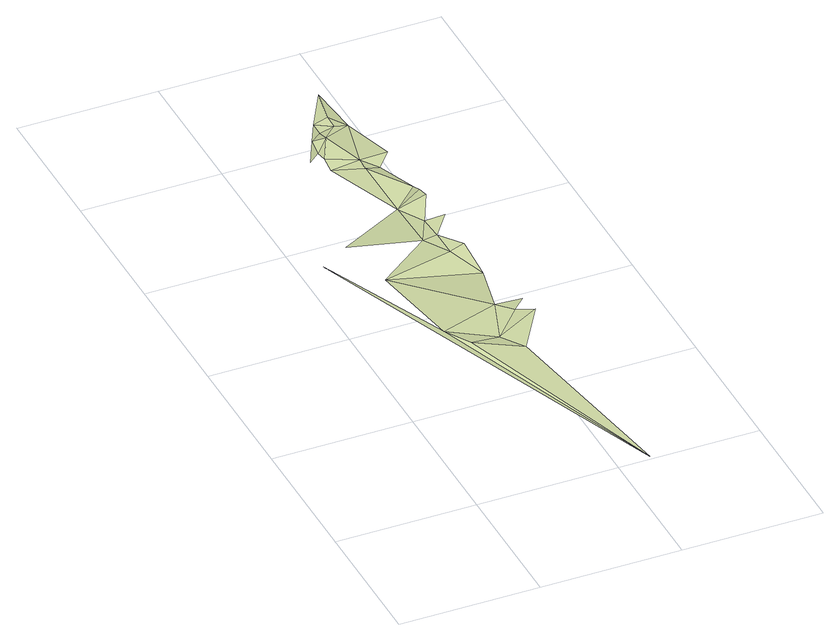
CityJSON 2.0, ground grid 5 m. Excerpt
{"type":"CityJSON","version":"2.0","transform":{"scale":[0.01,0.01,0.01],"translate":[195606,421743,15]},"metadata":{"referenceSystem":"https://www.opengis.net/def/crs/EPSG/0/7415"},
"CityObjects":{
"landuse1":{"type":"LandUse","attributes":{"3df_class":"Terrain","bgt_fysiekvoorkomen":"erf","bgt_status":"bestaand","identificatienamespace":"NL.IMGeo","onbegroeidterreindeeloptalud":"false","relatievehoogteligging":0,"aantal_punten":0},"geometry":[{"type":"MultiSurface","lod":"1","boundaries":[[[0,1,2]],[[0,3,1]],[[1,3,4]],[[3,0,5]],[[6,1,7]],[[4,3,5]],[[4,7,1]],[[4,5,8]],[[9,7,4]],[[10,6,7]],[[9,4,8]],[[6,11,12]],[[6,10,11]],[[13,12,14]],[[15,7,9]],[[11,16,12]],[[17,11,10]],[[18,12,16]],[[18,14,12]],[[11,17,16]],[[19,20,21]],[[22,23,14]],[[24,18,16]],[[25,26,23]],[[27,19,26]],[[18,28,14]],[[19,27,20]],[[25,23,22]],[[25,27,26]],[[14,29,22]],[[14,28,30]],[[31,20,27]],[[30,29,14]],[[20,31,32]],[[33,25,22]],[[33,22,29]],[[27,34,31]],[[31,34,32]],[[27,25,35]],[[33,36,25]],[[34,37,32]],[[35,34,27]],[[36,35,25]],[[35,37,34]],[[38,32,37]],[[37,35,38]]]}]}
},
"vertices":[
[613,1,12],[278,875,34],[80,1384,15],[328,775,42],[428,775,34],[478,675,46],[228,1225,23],[478,925,49],[578,825,68],[528,875,48],[528,1125,28],[478,1275,31],[428,1375,23],[178,1425,36],[428,1575,14],[578,925,44],[478,1375,29],[528,1275,48],[478,1475,20],[328,1975,4],[328,2025,18],[278,1925,16],[428,1825,14],[328,1875,3],[528,1425,63],[428,1875,15],[328,1925,15],[378,2025,18],[528,1575,45],[528,1675,10],[528,1625,32],[378,2075,3],[378,2125,3],[478,1825,3],[428,2075,15],[478,2075,6],[528,1875,17],[428,2125,18],[459,2264,7]
]}
